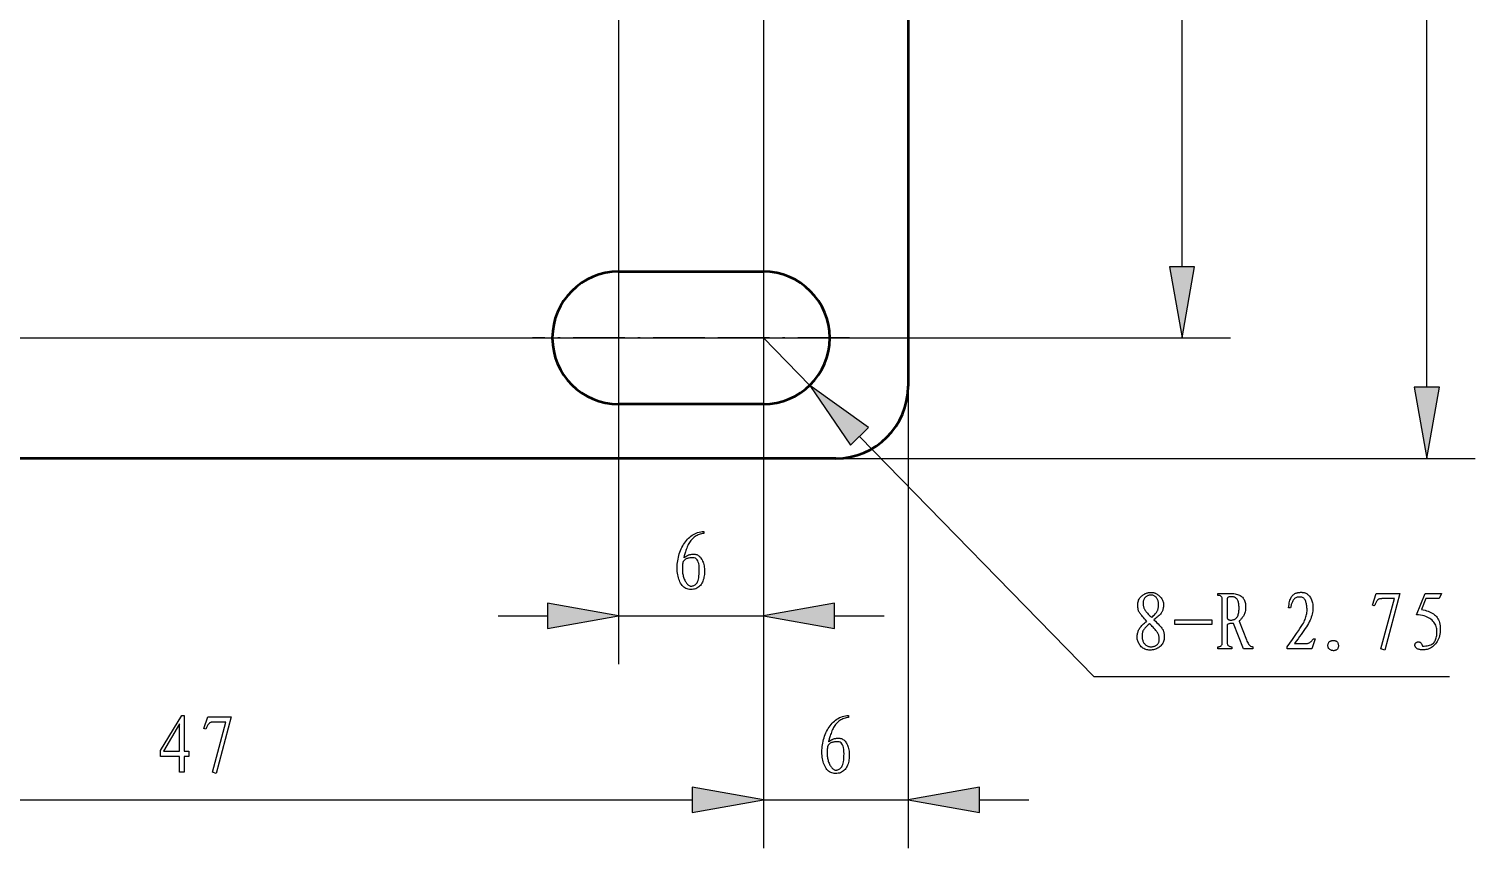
# Model space of a CAD drawing. Extents: x 0 to 420, y 0 to 297.
# Drawn here: x 142.1 to 202.1, y 62.9 to 96.9 of the extents above; entities that cross this region are included whole.
import ezdxf

# ---------------------------------------------------------------- set-up
doc = ezdxf.new("R2010")
doc.units = 0
doc.linetypes.add('DASHDOT', pattern=[18.5, 12, -3, 0.5, -3])

msp = doc.modelspace()

# ---------------------------------------------------------------- linework, layer by layer
at = {"color": 7, "lineweight": 50}
for p, q in [((178.567, 116.036), (178.567, 82.036)), ((175.567, 79.036), (90.567, 79.036))]:
    msp.add_line(p, q, dxfattribs=at)
at = {"color": 5, "lineweight": 25}
for p, q in [((200.071, 81.99), (200.071, 116.081)), ((172.567, 114.036), (172.567, 62.871)), ((172.567, 114.036), (172.567, 62.871)), ((166.567, 111.286), (166.567, 70.504)), ((172.567, 111.286), (172.567, 70.504)), ((189.926, 86.99), (189.926, 111.081)), ((125.567, 84.036), (191.926, 84.036)), ((175.567, 79.036), (202.071, 79.036)), ((128.521, 64.871), (169.612, 64.871))]:
    msp.add_line(p, q, dxfattribs=at)
at = {"color": 14, "linetype": 'DASHDOT', "lineweight": 25, "ltscale": 0.17875}
for p, q in [((166.567, 87.611), (166.567, 80.461)), ((172.567, 87.611), (172.567, 80.461)), ((170.142, 84.036), (162.992, 84.036)), ((176.142, 84.036), (168.992, 84.036))]:
    msp.add_line(p, q, dxfattribs=at)
at = {"color": 7, "lineweight": 50, "ltscale": 0.15}
for p, q in [((166.567, 86.786), (172.567, 86.786)), ((172.567, 81.286), (166.567, 81.286))]:
    msp.add_line(p, q, dxfattribs=at)
at = {"color": 5, "lineweight": 25, "ltscale": 0.06875}
msp.add_line((172.567, 84.036), (174.487, 82.067), dxfattribs=at)
at = {"color": 5, "lineweight": 25, "ltscale": 0.479117}
msp.add_line((178.567, 82.036), (178.567, 62.871), dxfattribs=at)
at = {"color": 5, "lineweight": 25, "ltscale": 0.347802}
msp.add_line((176.549, 79.951), (186.261, 69.99), dxfattribs=at)
at = {"color": 5, "lineweight": 25, "ltscale": 0.051139}
for p, q in [((161.567, 72.504), (163.612, 72.504)), ((175.521, 72.504), (177.567, 72.504)), ((167.567, 64.871), (169.612, 64.871)), ((181.521, 64.871), (183.567, 64.871))]:
    msp.add_line(p, q, dxfattribs=at)
at = {"color": 5, "lineweight": 25, "ltscale": 0.15}
for p, q in [((166.567, 72.504), (172.567, 72.504)), ((172.567, 64.871), (178.567, 64.871))]:
    msp.add_line(p, q, dxfattribs=at)
at = {"color": 5, "lineweight": 25, "ltscale": 0.36875}
msp.add_line((186.261, 69.99), (201.011, 69.99), dxfattribs=at)
at = {"color": 5, "lineweight": 25}
for points in [[(189.405, 86.99), (189.926, 84.036), (190.446, 86.99)], [(176.922, 80.315), (174.487, 82.067), (176.176, 79.588)], [(199.55, 81.99), (200.071, 79.036), (200.592, 81.99)], [(170.004, 74.864), (170.028, 74.823), (170.049, 74.78), (170.067, 74.734), (170.083, 74.686), (170.097, 74.635), (170.108, 74.582), (170.116, 74.526), (170.122, 74.468), (170.126, 74.408), (170.127, 74.345), (170.126, 74.281), (170.122, 74.22), (170.114, 74.162), (170.104, 74.105), (170.091, 74.051), (170.076, 73.998), (170.057, 73.948), (170.036, 73.901), (170.011, 73.855), (169.984, 73.811), (169.954, 73.771), (169.921, 73.735), (169.885, 73.703), (169.847, 73.676), (169.806, 73.652), (169.762, 73.633), (169.716, 73.619), (169.667, 73.608), (169.615, 73.602), (169.56, 73.599), (169.505, 73.602), (169.453, 73.61), (169.404, 73.623), (169.358, 73.641), (169.314, 73.664), (169.273, 73.693), (169.235, 73.727), (169.199, 73.766), (169.166, 73.81), (169.136, 73.859), (169.109, 73.912), (169.084, 73.968), (169.063, 74.026), (169.044, 74.086), (169.029, 74.148), (169.016, 74.213), (169.006, 74.28), (168.998, 74.349), (168.994, 74.421), (168.993, 74.495), (168.994, 74.57), (168.998, 74.644), (169.005, 74.717), (169.014, 74.79), (169.027, 74.862), (169.042, 74.934), (169.06, 75.005), (169.08, 75.075), (169.103, 75.144), (169.129, 75.213), (169.158, 75.28), (169.188, 75.345), (169.221, 75.407), (169.256, 75.466), (169.293, 75.524), (169.333, 75.579), (169.374, 75.631), (169.418, 75.681), (169.464, 75.728), (169.512, 75.773), (169.562, 75.815), (169.614, 75.853), (169.668, 75.886), (169.724, 75.915), (169.782, 75.941), (169.842, 75.962), (169.904, 75.979), (169.967, 75.992), (170.033, 76.001), (170.1, 76.006), (170.1, 75.924), (170.049, 75.917), (169.999, 75.908), (169.952, 75.896), (169.905, 75.881), (169.861, 75.864), (169.818, 75.844), (169.777, 75.822), (169.737, 75.797), (169.699, 75.769), (169.663, 75.739), (169.628, 75.707), (169.595, 75.672), (169.563, 75.635), (169.533, 75.596), (169.505, 75.555), (169.479, 75.511), (169.454, 75.465), (169.431, 75.418), (169.409, 75.368), (169.389, 75.315), (169.371, 75.263), (169.354, 75.214), (169.338, 75.167), (169.323, 75.123), (169.31, 75.081), (169.299, 75.042), (169.289, 75.006), (169.28, 74.972), (169.272, 74.941), (169.266, 74.912), (169.282, 74.923), (169.299, 74.934), (169.315, 74.944), (169.332, 74.955), (169.348, 74.965), (169.364, 74.975), (169.381, 74.985), (169.397, 74.995), (169.414, 75.005), (169.43, 75.015), (169.448, 75.024), (169.467, 75.032), (169.489, 75.039), (169.512, 75.045), (169.538, 75.05), (169.565, 75.055), (169.595, 75.058), (169.627, 75.06), (169.661, 75.062), (169.697, 75.062), (169.733, 75.06), (169.768, 75.054), (169.802, 75.045), (169.835, 75.031), (169.866, 75.013), (169.896, 74.991), (169.925, 74.965), (169.953, 74.935), (169.979, 74.902)], [(169.211, 74.406), (169.212, 74.363), (169.215, 74.319), (169.22, 74.277), (169.227, 74.234), (169.235, 74.192), (169.246, 74.151), (169.258, 74.11), (169.273, 74.069), (169.289, 74.029), (169.307, 73.989), (169.326, 73.951), (169.346, 73.916), (169.366, 73.884), (169.386, 73.856), (169.406, 73.83), (169.427, 73.808), (169.448, 73.789), (169.469, 73.773), (169.49, 73.76), (169.512, 73.75), (169.534, 73.743), (169.557, 73.739), (169.581, 73.739), (169.605, 73.741), (169.63, 73.746), (169.656, 73.755), (169.682, 73.766), (169.709, 73.78), (169.737, 73.798), (169.765, 73.818), (169.792, 73.844), (169.817, 73.877), (169.838, 73.918), (169.857, 73.967), (169.873, 74.023), (169.886, 74.087), (169.896, 74.159), (169.903, 74.238), (169.907, 74.325), (169.909, 74.42), (169.906, 74.513), (169.899, 74.597), (169.886, 74.671), (169.868, 74.735), (169.845, 74.789), (169.818, 74.833), (169.785, 74.868), (169.747, 74.892), (169.704, 74.907), (169.656, 74.912), (169.607, 74.911), (169.561, 74.909), (169.519, 74.906), (169.481, 74.901), (169.445, 74.895), (169.414, 74.887), (169.385, 74.878), (169.36, 74.868), (169.339, 74.857), (169.321, 74.844), (169.305, 74.83), (169.291, 74.816), (169.278, 74.802), (169.266, 74.788), (169.256, 74.774), (169.247, 74.759), (169.239, 74.745), (169.233, 74.73), (169.228, 74.715), (169.225, 74.7), (169.222, 74.684), (169.22, 74.664), (169.218, 74.642), (169.216, 74.617), (169.215, 74.589), (169.214, 74.558), (169.213, 74.524), (169.212, 74.488), (169.212, 74.448)], [(188.759, 72.344), (188.822, 72.281), (188.879, 72.222), (188.931, 72.168), (188.977, 72.119), (189.017, 72.074), (189.052, 72.034), (189.081, 71.998), (189.105, 71.968), (189.123, 71.941), (189.135, 71.92), (189.144, 71.9), (189.153, 71.877), (189.16, 71.852), (189.166, 71.824), (189.171, 71.794), (189.176, 71.761), (189.179, 71.726), (189.181, 71.688), (189.183, 71.648), (189.183, 71.606), (189.182, 71.563), (189.176, 71.521), (189.168, 71.48), (189.156, 71.442), (189.141, 71.404), (189.122, 71.368), (189.099, 71.333), (189.074, 71.299), (189.045, 71.267), (189.012, 71.236), (188.977, 71.208), (188.941, 71.182), (188.903, 71.16), (188.864, 71.14), (188.823, 71.124), (188.78, 71.11), (188.736, 71.1), (188.691, 71.092), (188.644, 71.088), (188.595, 71.086), (188.547, 71.088), (188.501, 71.093), (188.457, 71.101), (188.415, 71.113), (188.375, 71.129), (188.337, 71.148), (188.301, 71.17), (188.267, 71.195), (188.235, 71.224), (188.206, 71.257), (188.178, 71.291), (188.154, 71.326), (188.132, 71.36), (188.114, 71.395), (188.098, 71.43), (188.085, 71.464), (188.075, 71.5), (188.068, 71.535), (188.064, 71.57), (188.062, 71.606), (188.063, 71.641), (188.065, 71.676), (188.069, 71.71), (188.074, 71.744), (188.081, 71.778), (188.089, 71.811), (188.099, 71.844), (188.11, 71.877), (188.123, 71.909), (188.137, 71.941), (188.154, 71.972), (188.174, 72.004), (188.198, 72.037), (188.225, 72.07), (188.255, 72.103), (188.289, 72.137), (188.326, 72.171), (188.367, 72.205), (188.411, 72.24), (188.459, 72.276), (188.409, 72.334), (188.363, 72.387), (188.321, 72.437), (188.284, 72.482), (188.25, 72.523), (188.221, 72.56), (188.195, 72.593), (188.174, 72.621), (188.157, 72.645), (188.144, 72.665), (188.134, 72.684), (188.124, 72.706), (188.116, 72.73), (188.109, 72.756), (188.103, 72.785), (188.098, 72.816), (188.094, 72.85), (188.092, 72.886), (188.09, 72.925), (188.089, 72.966), (188.091, 73.007), (188.095, 73.047), (188.102, 73.086), (188.111, 73.122), (188.124, 73.157), (188.139, 73.191), (188.156, 73.222), (188.177, 73.252), (188.2, 73.281), (188.226, 73.308), (188.254, 73.333), (188.281, 73.356), (188.308, 73.376), (188.336, 73.395), (188.363, 73.412), (188.39, 73.427), (188.418, 73.439), (188.445, 73.45), (188.472, 73.458), (188.5, 73.465), (188.527, 73.47), (188.553, 73.474), (188.579, 73.477), (188.605, 73.479), (188.63, 73.48), (188.654, 73.481), (188.678, 73.48), (188.701, 73.478), (188.724, 73.475), (188.746, 73.472), (188.768, 73.466), (188.791, 73.459), (188.815, 73.448), (188.84, 73.436), (188.865, 73.421), (188.892, 73.403), (188.919, 73.383), (188.947, 73.36), (188.976, 73.335), (189.005, 73.308), (189.034, 73.279), (189.06, 73.249), (189.082, 73.218), (189.102, 73.186), (189.118, 73.154), (189.132, 73.121), (189.142, 73.087), (189.15, 73.052), (189.154, 73.016), (189.156, 72.98), (189.155, 72.943), (189.153, 72.908), (189.15, 72.874), (189.145, 72.841), (189.139, 72.809), (189.131, 72.778), (189.122, 72.748), (189.112, 72.719), (189.101, 72.692), (189.088, 72.665), (189.072, 72.639), (189.053, 72.611), (189.029, 72.582), (189.002, 72.551), (188.971, 72.52), (188.937, 72.487), (188.898, 72.453), (188.856, 72.418), (188.809, 72.382)], [(188.664, 72.44), (188.706, 72.48), (188.744, 72.517), (188.778, 72.553), (188.809, 72.587), (188.836, 72.619), (188.86, 72.649), (188.88, 72.676), (188.896, 72.702), (188.908, 72.726), (188.917, 72.747), (188.923, 72.768), (188.929, 72.79), (188.934, 72.812), (188.939, 72.836), (188.942, 72.86), (188.945, 72.885), (188.948, 72.911), (188.949, 72.938), (188.95, 72.965), (188.951, 72.993), (188.95, 73.022), (188.947, 73.05), (188.943, 73.077), (188.937, 73.104), (188.929, 73.13), (188.919, 73.156), (188.907, 73.181), (188.894, 73.205), (188.879, 73.23), (188.862, 73.253), (188.844, 73.275), (188.824, 73.295), (188.804, 73.312), (188.783, 73.327), (188.761, 73.34), (188.738, 73.351), (188.714, 73.359), (188.689, 73.365), (188.663, 73.368), (188.636, 73.369), (188.609, 73.368), (188.583, 73.365), (188.558, 73.361), (188.534, 73.354), (188.51, 73.345), (188.487, 73.335), (188.465, 73.322), (188.444, 73.308), (188.423, 73.292), (188.404, 73.274), (188.386, 73.254), (188.369, 73.233), (188.355, 73.211), (188.343, 73.188), (188.332, 73.164), (188.324, 73.139), (188.317, 73.113), (188.312, 73.085), (188.309, 73.057), (188.308, 73.027), (188.309, 72.998), (188.311, 72.968), (188.315, 72.94), (188.32, 72.912), (188.327, 72.884), (188.335, 72.857), (188.345, 72.83), (188.356, 72.804), (188.369, 72.779), (188.383, 72.754), (188.4, 72.729), (188.419, 72.702), (188.44, 72.674), (188.464, 72.645), (188.491, 72.614), (188.52, 72.582), (188.552, 72.548), (188.587, 72.513), (188.624, 72.477)], [(191.795, 72.139), (191.795, 71.359), (191.801, 71.334), (191.811, 71.31), (191.823, 71.29), (191.838, 71.272), (191.856, 71.257), (191.877, 71.245), (191.9, 71.235), (191.926, 71.228), (191.955, 71.224), (191.986, 71.223), (191.986, 71.141), (191.412, 71.141), (191.412, 71.223), (191.441, 71.224), (191.467, 71.228), (191.491, 71.234), (191.512, 71.242), (191.531, 71.254), (191.548, 71.267), (191.562, 71.283), (191.574, 71.302), (191.583, 71.322), (191.589, 71.346), (191.589, 73.233), (191.583, 73.256), (191.574, 73.277), (191.562, 73.295), (191.548, 73.311), (191.531, 73.325), (191.512, 73.336), (191.491, 73.345), (191.467, 73.351), (191.441, 73.354), (191.412, 73.356), (191.412, 73.438), (192.013, 73.438), (192.069, 73.431), (192.122, 73.422), (192.171, 73.411), (192.218, 73.398), (192.261, 73.383), (192.301, 73.365), (192.338, 73.346), (192.372, 73.324), (192.403, 73.3), (192.43, 73.274), (192.455, 73.245), (192.477, 73.214), (192.497, 73.18), (192.513, 73.143), (192.528, 73.104), (192.539, 73.063), (192.548, 73.019), (192.555, 72.972), (192.559, 72.922), (192.56, 72.87), (192.559, 72.818), (192.556, 72.769), (192.55, 72.721), (192.542, 72.677), (192.531, 72.634), (192.518, 72.595), (192.503, 72.557), (192.486, 72.522), (192.466, 72.49), (192.444, 72.46), (192.421, 72.433), (192.4, 72.407), (192.381, 72.384), (192.363, 72.364), (192.347, 72.346), (192.332, 72.33), (192.318, 72.316), (192.306, 72.305), (192.296, 72.296), (192.287, 72.289), (192.588, 71.51), (192.61, 71.458), (192.633, 71.411), (192.658, 71.369), (192.684, 71.333), (192.711, 71.301), (192.738, 71.275), (192.767, 71.254), (192.798, 71.239), (192.829, 71.228), (192.861, 71.223), (192.861, 71.141), (192.464, 71.141), (192.054, 72.193), (192.012, 72.193), (191.974, 72.191), (191.939, 72.189), (191.908, 72.185), (191.88, 72.18), (191.856, 72.174), (191.835, 72.167), (191.818, 72.158), (191.805, 72.149)], [(192.205, 73.192), (192.188, 73.212), (192.169, 73.231), (192.149, 73.247), (192.128, 73.262), (192.106, 73.274), (192.082, 73.283), (192.056, 73.291), (192.03, 73.297), (192.002, 73.3), (191.972, 73.301), (191.943, 73.3), (191.917, 73.298), (191.893, 73.295), (191.872, 73.29), (191.853, 73.284), (191.836, 73.276), (191.822, 73.267), (191.81, 73.257), (191.801, 73.246), (191.795, 73.233), (191.795, 72.412), (191.801, 72.397), (191.81, 72.383), (191.821, 72.37), (191.834, 72.36), (191.849, 72.351), (191.867, 72.343), (191.886, 72.338), (191.908, 72.333), (191.932, 72.331), (191.959, 72.33), (191.988, 72.331), (192.016, 72.335), (192.043, 72.341), (192.069, 72.349), (192.094, 72.359), (192.117, 72.372), (192.139, 72.387), (192.16, 72.405), (192.18, 72.424), (192.198, 72.446), (192.215, 72.471), (192.23, 72.499), (192.243, 72.529), (192.255, 72.562), (192.265, 72.599), (192.273, 72.638), (192.279, 72.679), (192.283, 72.724), (192.286, 72.772), (192.287, 72.822), (192.286, 72.873), (192.283, 72.92), (192.279, 72.965), (192.274, 73.006), (192.266, 73.045), (192.257, 73.08), (192.247, 73.112), (192.234, 73.142), (192.22, 73.168)], [(194.586, 71.359), (195.119, 71.359), (195.146, 71.366), (195.172, 71.376), (195.198, 71.388), (195.224, 71.403), (195.249, 71.421), (195.273, 71.442), (195.297, 71.465), (195.32, 71.491), (195.343, 71.519), (195.365, 71.551), (195.447, 71.551), (195.31, 71.141), (194.285, 71.141), (194.285, 71.223), (194.395, 71.376), (194.496, 71.518), (194.589, 71.649), (194.672, 71.77), (194.746, 71.879), (194.811, 71.977), (194.868, 72.065), (194.915, 72.142), (194.953, 72.207), (194.982, 72.262), (195.005, 72.311), (195.026, 72.36), (195.045, 72.409), (195.061, 72.458), (195.074, 72.506), (195.085, 72.555), (195.094, 72.603), (195.1, 72.651), (195.104, 72.699), (195.105, 72.747), (195.104, 72.794), (195.102, 72.839), (195.099, 72.883), (195.094, 72.924), (195.088, 72.964), (195.081, 73.002), (195.072, 73.039), (195.061, 73.073), (195.05, 73.106), (195.037, 73.137), (195.022, 73.165), (195.005, 73.191), (194.986, 73.214), (194.965, 73.233), (194.941, 73.25), (194.915, 73.263), (194.887, 73.274), (194.857, 73.281), (194.825, 73.286), (194.791, 73.287), (194.756, 73.286), (194.723, 73.282), (194.693, 73.275), (194.664, 73.265), (194.637, 73.253), (194.612, 73.238), (194.589, 73.22), (194.568, 73.2), (194.548, 73.176), (194.531, 73.151), (194.515, 73.123), (194.5, 73.094), (194.487, 73.065), (194.474, 73.035), (194.463, 73.004), (194.452, 72.972), (194.443, 72.939), (194.435, 72.906), (194.428, 72.871), (194.422, 72.836), (194.339, 72.836), (194.348, 72.91), (194.359, 72.979), (194.37, 73.042), (194.383, 73.1), (194.398, 73.152), (194.413, 73.199), (194.43, 73.241), (194.449, 73.278), (194.469, 73.309), (194.49, 73.335), (194.512, 73.357), (194.534, 73.378), (194.557, 73.396), (194.581, 73.413), (194.604, 73.427), (194.629, 73.44), (194.653, 73.451), (194.678, 73.46), (194.703, 73.467), (194.729, 73.472), (194.755, 73.475), (194.781, 73.478), (194.806, 73.48), (194.832, 73.482), (194.857, 73.482), (194.883, 73.482), (194.908, 73.48), (194.933, 73.478), (194.957, 73.475), (194.982, 73.472), (195.007, 73.466), (195.031, 73.458), (195.056, 73.447), (195.081, 73.432), (195.105, 73.415), (195.13, 73.396), (195.154, 73.373), (195.179, 73.347), (195.204, 73.319), (195.228, 73.287), (195.252, 73.253), (195.272, 73.216), (195.291, 73.176), (195.307, 73.134), (195.32, 73.089), (195.332, 73.041), (195.34, 72.991), (195.346, 72.937), (195.35, 72.881), (195.351, 72.822), (195.349, 72.762), (195.344, 72.701), (195.334, 72.639), (195.321, 72.577), (195.303, 72.515), (195.282, 72.452), (195.257, 72.388), (195.229, 72.324), (195.196, 72.259), (195.16, 72.193), (195.12, 72.126), (195.076, 72.055), (195.028, 71.981), (194.976, 71.903), (194.921, 71.821), (194.861, 71.736), (194.798, 71.647), (194.731, 71.555), (194.66, 71.459)], [(198.209, 73.219), (198.185, 73.218), (198.162, 73.217), (198.141, 73.214), (198.121, 73.21), (198.103, 73.205), (198.086, 73.199), (198.07, 73.192), (198.056, 73.184), (198.043, 73.175), (198.031, 73.164), (198.02, 73.152), (198.008, 73.137), (197.996, 73.119), (197.983, 73.099), (197.969, 73.075), (197.955, 73.049), (197.941, 73.021), (197.926, 72.989), (197.91, 72.955), (197.894, 72.918), (197.812, 72.945), (197.976, 73.438), (198.947, 73.438), (198.332, 71.086), (198.168, 71.141), (198.728, 73.219)], [(200.492, 71.852), (200.49, 71.908), (200.484, 71.963), (200.473, 72.015), (200.459, 72.066), (200.441, 72.115), (200.418, 72.162), (200.391, 72.207), (200.361, 72.25), (200.326, 72.291), (200.287, 72.33), (200.243, 72.367), (200.195, 72.4), (200.143, 72.43), (200.086, 72.457), (200.024, 72.481), (199.957, 72.501), (199.886, 72.518), (199.81, 72.531), (199.729, 72.542), (199.644, 72.549), (200, 73.438), (200.683, 73.438), (200.588, 73.219), (200.027, 73.219), (199.849, 72.768), (199.924, 72.753), (199.995, 72.736), (200.062, 72.716), (200.126, 72.694), (200.186, 72.67), (200.242, 72.644), (200.295, 72.615), (200.344, 72.584), (200.389, 72.551), (200.43, 72.515), (200.468, 72.476), (200.502, 72.433), (200.531, 72.387), (200.557, 72.336), (200.579, 72.282), (200.597, 72.224), (200.611, 72.163), (200.621, 72.097), (200.627, 72.027), (200.629, 71.954), (200.627, 71.88), (200.621, 71.81), (200.611, 71.742), (200.597, 71.676), (200.579, 71.614), (200.557, 71.555), (200.531, 71.498), (200.502, 71.445), (200.468, 71.394), (200.43, 71.346), (200.39, 71.302), (200.349, 71.262), (200.307, 71.226), (200.264, 71.195), (200.22, 71.168), (200.175, 71.146), (200.129, 71.128), (200.082, 71.114), (200.035, 71.105), (199.986, 71.1), (199.938, 71.098), (199.894, 71.097), (199.853, 71.098), (199.815, 71.101), (199.781, 71.105), (199.75, 71.11), (199.722, 71.117), (199.697, 71.126), (199.676, 71.136), (199.658, 71.148), (199.642, 71.16), (199.628, 71.173), (199.616, 71.186), (199.605, 71.2), (199.596, 71.214), (199.589, 71.229), (199.583, 71.244), (199.579, 71.259), (199.577, 71.275), (199.576, 71.291), (199.577, 71.307), (199.579, 71.322), (199.582, 71.336), (199.587, 71.349), (199.593, 71.361), (199.6, 71.372), (199.609, 71.383), (199.62, 71.392), (199.631, 71.4), (199.644, 71.407), (199.658, 71.414), (199.672, 71.419), (199.685, 71.422), (199.699, 71.425), (199.713, 71.426), (199.726, 71.426), (199.74, 71.425), (199.754, 71.423), (199.767, 71.419), (199.781, 71.414), (199.794, 71.408), (199.807, 71.399), (199.819, 71.388), (199.831, 71.375), (199.842, 71.359), (199.853, 71.342), (199.863, 71.322), (199.873, 71.3), (199.882, 71.276), (199.89, 71.25), (199.959, 71.252), (200.023, 71.256), (200.083, 71.264), (200.137, 71.275), (200.188, 71.289), (200.233, 71.307), (200.274, 71.327), (200.31, 71.351), (200.342, 71.377), (200.369, 71.407), (200.392, 71.44), (200.413, 71.475), (200.432, 71.513), (200.448, 71.554), (200.461, 71.597), (200.472, 71.643), (200.481, 71.691), (200.487, 71.742), (200.491, 71.796)], [(163.612, 71.983), (166.567, 72.504), (163.612, 73.025)], [(175.521, 73.025), (172.567, 72.504), (175.521, 71.983)], [(188.568, 72.18), (188.523, 72.137), (188.483, 72.098), (188.446, 72.061), (188.414, 72.027), (188.385, 71.995), (188.36, 71.967), (188.34, 71.941), (188.323, 71.917), (188.31, 71.897), (188.301, 71.879), (188.295, 71.862), (188.289, 71.843), (188.284, 71.823), (188.28, 71.801), (188.276, 71.778), (188.273, 71.754), (188.27, 71.727), (188.269, 71.7), (188.268, 71.67), (188.267, 71.64), (188.268, 71.609), (188.271, 71.578), (188.276, 71.548), (188.283, 71.518), (188.291, 71.489), (188.302, 71.461), (188.314, 71.433), (188.328, 71.406), (188.345, 71.379), (188.363, 71.353), (188.383, 71.328), (188.404, 71.306), (188.426, 71.286), (188.45, 71.27), (188.476, 71.255), (188.502, 71.244), (188.53, 71.234), (188.56, 71.228), (188.591, 71.224), (188.623, 71.223), (188.655, 71.224), (188.686, 71.226), (188.715, 71.23), (188.743, 71.236), (188.77, 71.243), (188.795, 71.252), (188.819, 71.263), (188.841, 71.275), (188.863, 71.289), (188.882, 71.305), (188.901, 71.322), (188.917, 71.341), (188.931, 71.361), (188.944, 71.382), (188.954, 71.406), (188.963, 71.43), (188.97, 71.456), (188.974, 71.484), (188.977, 71.513), (188.978, 71.544), (188.977, 71.575), (188.974, 71.606), (188.97, 71.637), (188.963, 71.668), (188.954, 71.698), (188.944, 71.728), (188.931, 71.757), (188.917, 71.787), (188.901, 71.816), (188.882, 71.845), (188.862, 71.874), (188.839, 71.904), (188.814, 71.935), (188.786, 71.967), (188.756, 72), (188.723, 72.034), (188.688, 72.069), (188.651, 72.105), (188.611, 72.142)], [(189.621, 72.344), (191.152, 72.344), (191.152, 72.152), (189.621, 72.152)], [(196.308, 71.086), (196.286, 71.076), (196.264, 71.069), (196.241, 71.064), (196.219, 71.061), (196.195, 71.06), (196.172, 71.062), (196.148, 71.066), (196.124, 71.073), (196.1, 71.082), (196.076, 71.093), (196.053, 71.106), (196.032, 71.121), (196.015, 71.137), (196, 71.155), (195.989, 71.175), (195.98, 71.196), (195.974, 71.219), (195.971, 71.244), (195.971, 71.27), (195.973, 71.298), (195.978, 71.326), (195.985, 71.351), (195.993, 71.374), (196.003, 71.394), (196.014, 71.412), (196.027, 71.428), (196.042, 71.442), (196.059, 71.453), (196.077, 71.462), (196.096, 71.469), (196.117, 71.474), (196.137, 71.478), (196.157, 71.48), (196.177, 71.482), (196.197, 71.483), (196.217, 71.482), (196.237, 71.48), (196.256, 71.478), (196.275, 71.474), (196.295, 71.469), (196.313, 71.462), (196.33, 71.453), (196.345, 71.441), (196.358, 71.427), (196.37, 71.411), (196.38, 71.392), (196.388, 71.37), (196.395, 71.346), (196.4, 71.32), (196.404, 71.291), (196.405, 71.262), (196.404, 71.235), (196.401, 71.21), (196.395, 71.186), (196.387, 71.165), (196.376, 71.145), (196.363, 71.127), (196.347, 71.112), (196.329, 71.098)], [(148.561, 68.373), (148.561, 66.896), (148.752, 66.896), (148.752, 66.677), (148.561, 66.677), (148.561, 66.021), (148.356, 66.021), (148.356, 66.677), (147.577, 66.677), (147.577, 66.924), (148.452, 68.373)], [(176.004, 67.231), (176.028, 67.19), (176.049, 67.147), (176.067, 67.101), (176.083, 67.053), (176.097, 67.002), (176.108, 66.949), (176.116, 66.893), (176.122, 66.835), (176.126, 66.775), (176.127, 66.712), (176.126, 66.648), (176.122, 66.588), (176.114, 66.529), (176.104, 66.472), (176.091, 66.418), (176.076, 66.365), (176.057, 66.315), (176.036, 66.268), (176.011, 66.222), (175.984, 66.178), (175.954, 66.138), (175.921, 66.102), (175.885, 66.07), (175.847, 66.043), (175.806, 66.02), (175.762, 66), (175.716, 65.986), (175.667, 65.975), (175.615, 65.969), (175.56, 65.967), (175.505, 65.969), (175.453, 65.977), (175.404, 65.99), (175.358, 66.008), (175.314, 66.031), (175.273, 66.06), (175.235, 66.094), (175.199, 66.133), (175.166, 66.177), (175.136, 66.226), (175.109, 66.279), (175.084, 66.335), (175.063, 66.393), (175.044, 66.453), (175.029, 66.515), (175.016, 66.58), (175.006, 66.647), (174.998, 66.716), (174.994, 66.788), (174.993, 66.862), (174.994, 66.937), (174.998, 67.011), (175.005, 67.085), (175.014, 67.157), (175.027, 67.229), (175.042, 67.301), (175.06, 67.372), (175.08, 67.442), (175.103, 67.511), (175.129, 67.58), (175.158, 67.647), (175.188, 67.712), (175.221, 67.774), (175.256, 67.834), (175.293, 67.891), (175.333, 67.946), (175.374, 67.998), (175.418, 68.048), (175.464, 68.095), (175.512, 68.14), (175.562, 68.182), (175.614, 68.22), (175.668, 68.253), (175.724, 68.283), (175.782, 68.308), (175.842, 68.329), (175.904, 68.346), (175.967, 68.359), (176.033, 68.368), (176.1, 68.373), (176.1, 68.291), (176.049, 68.284), (175.999, 68.275), (175.952, 68.263), (175.905, 68.248), (175.861, 68.231), (175.818, 68.211), (175.777, 68.189), (175.737, 68.164), (175.699, 68.136), (175.663, 68.106), (175.628, 68.074), (175.595, 68.039), (175.563, 68.002), (175.533, 67.963), (175.505, 67.922), (175.479, 67.878), (175.454, 67.832), (175.431, 67.785), (175.409, 67.735), (175.389, 67.682), (175.371, 67.63), (175.354, 67.581), (175.338, 67.534), (175.323, 67.49), (175.31, 67.448), (175.299, 67.409), (175.289, 67.373), (175.28, 67.339), (175.272, 67.308), (175.266, 67.279), (175.282, 67.29), (175.299, 67.301), (175.315, 67.311), (175.332, 67.322), (175.348, 67.332), (175.364, 67.342), (175.381, 67.352), (175.397, 67.362), (175.414, 67.372), (175.43, 67.382), (175.448, 67.391), (175.467, 67.399), (175.489, 67.406), (175.512, 67.412), (175.538, 67.417), (175.565, 67.422), (175.595, 67.425), (175.627, 67.428), (175.661, 67.429), (175.697, 67.429), (175.733, 67.427), (175.768, 67.422), (175.802, 67.412), (175.835, 67.398), (175.866, 67.38), (175.896, 67.358), (175.925, 67.332), (175.953, 67.303), (175.979, 67.269)], [(148.356, 66.896), (148.356, 68.031), (147.7, 66.896)], [(149.764, 68.099), (149.74, 68.099), (149.718, 68.097), (149.696, 68.094), (149.677, 68.091), (149.658, 68.086), (149.641, 68.08), (149.625, 68.073), (149.611, 68.064), (149.598, 68.055), (149.586, 68.045), (149.575, 68.032), (149.563, 68.017), (149.551, 68), (149.538, 67.979), (149.525, 67.956), (149.511, 67.93), (149.496, 67.901), (149.481, 67.87), (149.466, 67.835), (149.45, 67.799), (149.368, 67.826), (149.532, 68.318), (150.502, 68.318), (149.887, 65.967), (149.723, 66.021), (150.284, 68.099)], [(175.211, 66.773), (175.212, 66.73), (175.215, 66.686), (175.22, 66.644), (175.227, 66.601), (175.235, 66.56), (175.246, 66.518), (175.258, 66.477), (175.273, 66.436), (175.289, 66.396), (175.307, 66.356), (175.326, 66.318), (175.346, 66.283), (175.366, 66.251), (175.386, 66.223), (175.406, 66.197), (175.427, 66.175), (175.448, 66.156), (175.469, 66.14), (175.49, 66.127), (175.512, 66.117), (175.534, 66.11), (175.557, 66.107), (175.581, 66.106), (175.605, 66.108), (175.63, 66.114), (175.656, 66.122), (175.682, 66.133), (175.709, 66.148), (175.737, 66.165), (175.765, 66.185), (175.792, 66.211), (175.817, 66.244), (175.838, 66.285), (175.857, 66.334), (175.873, 66.39), (175.886, 66.454), (175.896, 66.526), (175.903, 66.605), (175.907, 66.692), (175.909, 66.787), (175.906, 66.88), (175.899, 66.964), (175.886, 67.038), (175.868, 67.102), (175.845, 67.156), (175.818, 67.2), (175.785, 67.235), (175.747, 67.259), (175.704, 67.274), (175.656, 67.279), (175.607, 67.278), (175.561, 67.276), (175.519, 67.273), (175.481, 67.268), (175.445, 67.262), (175.414, 67.254), (175.385, 67.246), (175.36, 67.235), (175.339, 67.224), (175.321, 67.211), (175.305, 67.197), (175.291, 67.183), (175.278, 67.169), (175.266, 67.155), (175.256, 67.141), (175.247, 67.126), (175.239, 67.112), (175.233, 67.097), (175.228, 67.082), (175.225, 67.067), (175.222, 67.051), (175.22, 67.031), (175.218, 67.009), (175.216, 66.984), (175.215, 66.956), (175.214, 66.925), (175.213, 66.892), (175.212, 66.855), (175.212, 66.815)], [(169.612, 64.35), (172.567, 64.871), (169.612, 65.392)], [(169.612, 64.35), (172.567, 64.871), (169.612, 65.392)], [(181.521, 65.392), (178.567, 64.871), (181.521, 64.35)]]:
    msp.add_lwpolyline(points, close=True, dxfattribs=at)
at = {"color": 7, "lineweight": 50}
for centre, radius, start, end in [((166.567, 84.036), 2.75, 90, 270), ((172.567, 84.036), 2.75, 270, 90), ((175.567, 82.036), 3, 270, 360)]:
    msp.add_arc(centre, radius, start, end, dxfattribs=at)
at = {"color": 5, "lineweight": 25}
for points in [[(189.405, 86.99), (189.926, 84.036), (189.405, 86.99), (190.446, 86.99)], [(176.922, 80.315), (174.487, 82.067), (176.922, 80.315), (176.176, 79.588)], [(199.55, 81.99), (200.071, 79.036), (199.55, 81.99), (200.592, 81.99)], [(163.612, 71.983), (166.567, 72.504), (163.612, 71.983), (163.612, 73.025)], [(175.521, 73.025), (172.567, 72.504), (175.521, 73.025), (175.521, 71.983)], [(169.612, 64.35), (172.567, 64.871), (169.612, 64.35), (169.612, 65.392)], [(169.612, 64.35), (172.567, 64.871), (169.612, 64.35), (169.612, 65.392)], [(181.521, 65.392), (178.567, 64.871), (181.521, 65.392), (181.521, 64.35)]]:
    msp.add_solid(points, dxfattribs=at)

doc.saveas('drawing.dxf')
